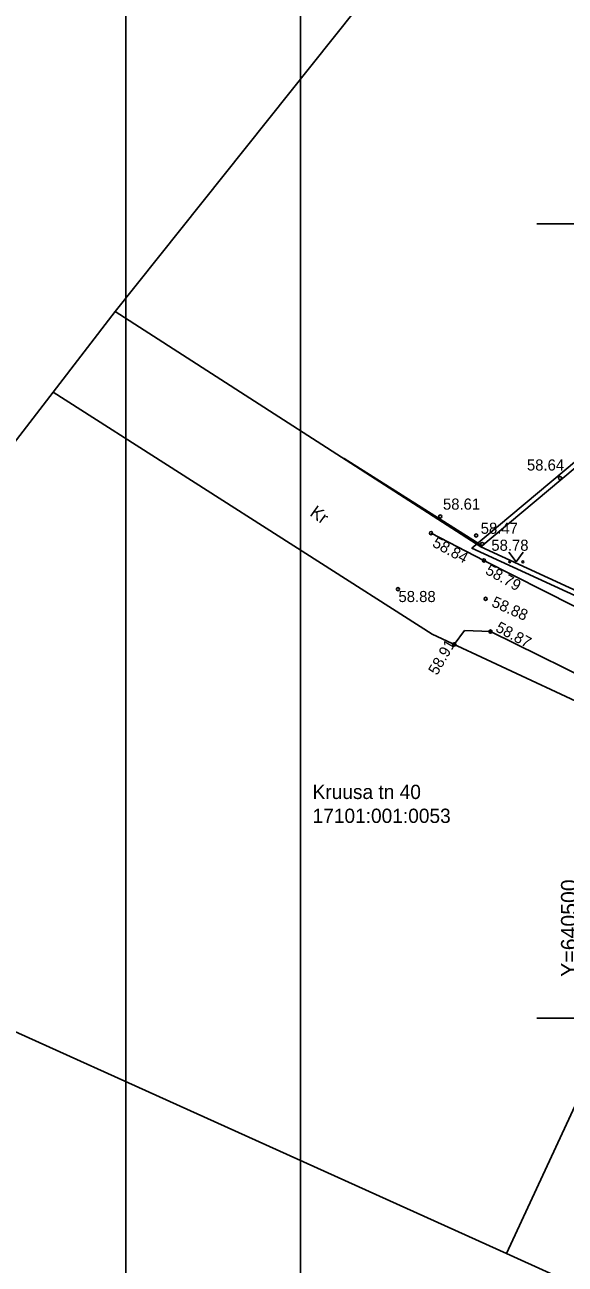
# Model space of a CAD drawing. Extents: x 640386 to 640654, y 6455133 to 6455437.
# Drawn here: x 640465.7 to 640499.8, y 6455234.5 to 6455312.5 of the extents above; entities that cross this region are included whole.
import ezdxf

# ---------------------------------------------------------------- set-up
doc = ezdxf.new("R2010")
doc.units = 0
for name, color, linetype in [('AED', 7, 'Continuous'), ('HALJASTUS', 7, 'Continuous'), ('KORGUS-EH2000', 7, 'Continuous'), ('MOOTPIIR', 7, 'Continuous'), ('PIIR', 7, 'Continuous'), ('TEE', 7, 'Continuous'), ('VORK', 7, 'Continuous'), ('VORMISTUS', 7, 'Continuous')]:
    doc.layers.add(name, color=color, linetype=linetype)

msp = doc.modelspace()

# ---------------------------------------------------------------- linework, layer by layer
at = {"layer": 'AED'}
msp.add_lwpolyline([(640485.848, 6455285.236), (640485.848, 6455285.236), (640494.586, 6455279.719)], dxfattribs=at)
at = {"layer": 'HALJASTUS'}
for p, q in [((640496.22, 6455279.334), (640496.683, 6455278.727)), ((640496.683, 6455278.727), (640497.129, 6455279.334))]:
    msp.add_line(p, q, dxfattribs=at)
for centre in [(640496.282, 6455278.727), (640497.111, 6455278.727)]:
    msp.add_circle(centre, 0.055, dxfattribs=at)
at = {"layer": 'KORGUS-EH2000'}
for centre in [(640499.453, 6455284.006), (640491.91, 6455281.576), (640491.329, 6455280.534), (640494.17, 6455280.384), (640494.555, 6455279.848), (640494.665, 6455278.812), (640489.248, 6455277.004), (640494.766, 6455276.395), (640495.075, 6455274.335), (640492.791, 6455273.527)]:
    msp.add_circle(centre, 0.1, dxfattribs=at)
at = {"layer": 'MOOTPIIR'}
msp.add_lwpolyline([(640512.633, 6455270.983), (640493.904, 6455279.585), (640527.767, 6455307.932), (640554.998, 6455290.255), (640544.475, 6455258.727)], close=True, dxfattribs=at)
at = {"layer": 'PIIR'}
for points in [[(640553.15, 6455415.9), (640562.86, 6455404.79), (640546.32, 6455387.12), (640516.14, 6455351.87), (640514.8, 6455345.42), (640497.57, 6455327.26), (640471.44, 6455294.49), (640467.52, 6455289.4), (640443.89, 6455258.73), (640439.44, 6455252.98), (640417.56, 6455228.58), (640394.49, 6455193.5), (640385.8, 6455199.72), (640394.13, 6455212.76), (640431.02, 6455264.94), (640456.64, 6455301.39), (640486.55, 6455343.95), (640498, 6455350.9), (640506.2, 6455361.08), (640529.09, 6455389.48)], [(640518.52, 6455313.39), (640519.46, 6455313), (640527.79, 6455307.56), (640494.46, 6455279.66), (640471.44, 6455294.49), (640497.57, 6455327.26)], [(640512.75, 6455271.26), (640494.46, 6455279.66), (640527.79, 6455307.56), (640554.64, 6455290.13), (640544.29, 6455259.12)], [(640467.52, 6455289.4), (640471.44, 6455294.49), (640494.46, 6455279.66), (640512.75, 6455271.26), (640544.29, 6455259.12), (640556.86, 6455254.21), (640567.37, 6455250.56), (640562.06, 6455234.42), (640550.43, 6455238.05), (640543.86, 6455252.15), (640538.68, 6455254.07), (640510.12, 6455265.44), (640491.4, 6455274.17)], [(640443.89, 6455258.73), (640467.52, 6455289.4), (640491.4, 6455274.17), (640510.12, 6455265.44), (640496.08, 6455235.18)], [(640496.08, 6455235.18), (640510.12, 6455265.44), (640538.68, 6455254.07), (640543.86, 6455252.15), (640550.43, 6455238.05), (640562.06, 6455234.42), (640559.35, 6455226.18), (640515.66, 6455226.32)], [(640443.89, 6455258.73), (640496.08, 6455235.18), (640515.66, 6455226.32), (640559.35, 6455226.18), (640572.13, 6455226.1), (640572.08, 6455218.05), (640515.87, 6455218.27), (640516.58, 6455193.75), (640517.02, 6455178.4), (640518.18, 6455170.93), (640497.25, 6455133.32), (640487.2, 6455151.68), (640439.44, 6455240.07), (640439.44, 6455252.98)]]:
    msp.add_lwpolyline(points, close=True, dxfattribs=at)
at = {"layer": 'TEE'}
for points in [[(640491.329, 6455280.534), (640494.665, 6455278.812), (640500.313, 6455275.945), (640503.969, 6455274.583), (640511.2, 6455271.105), (640516.182, 6455269.452), (640517.755, 6455268.864), (640523.165, 6455266.81), (640529.832, 6455264.1), (640533.679, 6455262.188), (640538.981, 6455260.117), (640544.926, 6455258.208)], [(640526.419, 6455259.589), (640518.82, 6455262.509), (640517.839, 6455263.028), (640516.977, 6455264.36), (640511.111, 6455266.664), (640502.83, 6455270.511), (640495.075, 6455274.335), (640493.448, 6455274.399), (640492.791, 6455273.526)]]:
    msp.add_lwpolyline(points, dxfattribs=at)
at = {"layer": 'VORK'}
for p, q in [((640498, 6455300), (640502, 6455300)), ((640498, 6455250), (640502, 6455250))]:
    msp.add_line(p, q, dxfattribs=at)
at = {"layer": 'VORMISTUS'}
for points in [[(640472.1, 6455351.178), (640577.1, 6455351.178), (640577.1, 6455202.678), (640472.1, 6455202.678)], [(640483.1, 6455348.678), (640574.6, 6455348.678), (640574.6, 6455205.178), (640483.1, 6455205.178)]]:
    msp.add_lwpolyline(points, close=True, dxfattribs=at)

# ---------------------------------------------------------------- texts
at = {"layer": 'KORGUS-EH2000'}
for s, p in [('58.64', (640497.37, 6455284.471)), ('58.61', (640492.082, 6455282.009)), ('58.47', (640494.458, 6455280.488)), ('58.78', (640495.127, 6455279.42)), ('58.88', (640489.279, 6455276.192))]:
    msp.add_text(s, height=0.7, dxfattribs=at).set_placement(p)
for s, rotation, p in [('58.84', 331.49246, (640491.36, 6455279.722)), ('58.79', 330.88614, (640494.696, 6455278)), ('58.88', 336.2164, (640495.09, 6455275.944)), ('58.87', 331.69752, (640495.338, 6455274.387)), ('58.91', 59.86362, (640491.713, 6455271.543))]:
    msp.add_text(s, height=0.7, rotation=rotation, dxfattribs=at).set_placement(p)
at = {"layer": 'PIIR'}
for s, p in [('Kruusa tn 40', (640483.868, 6455263.795)), ('17101:001:0053', (640483.868, 6455262.29))]:
    msp.add_text(s, height=0.9, dxfattribs=at).set_placement(p)
at = {"layer": 'TEE'}
msp.add_text('Kr', height=0.8, rotation=324.32324, dxfattribs=at).set_placement((640483.638, 6455281.677))
at = {"layer": 'VORK'}
msp.add_text('Y=640500     ', height=1, rotation=90, dxfattribs=at).set_placement((640500.516, 6455252.603))

doc.saveas('drawing.dxf')
